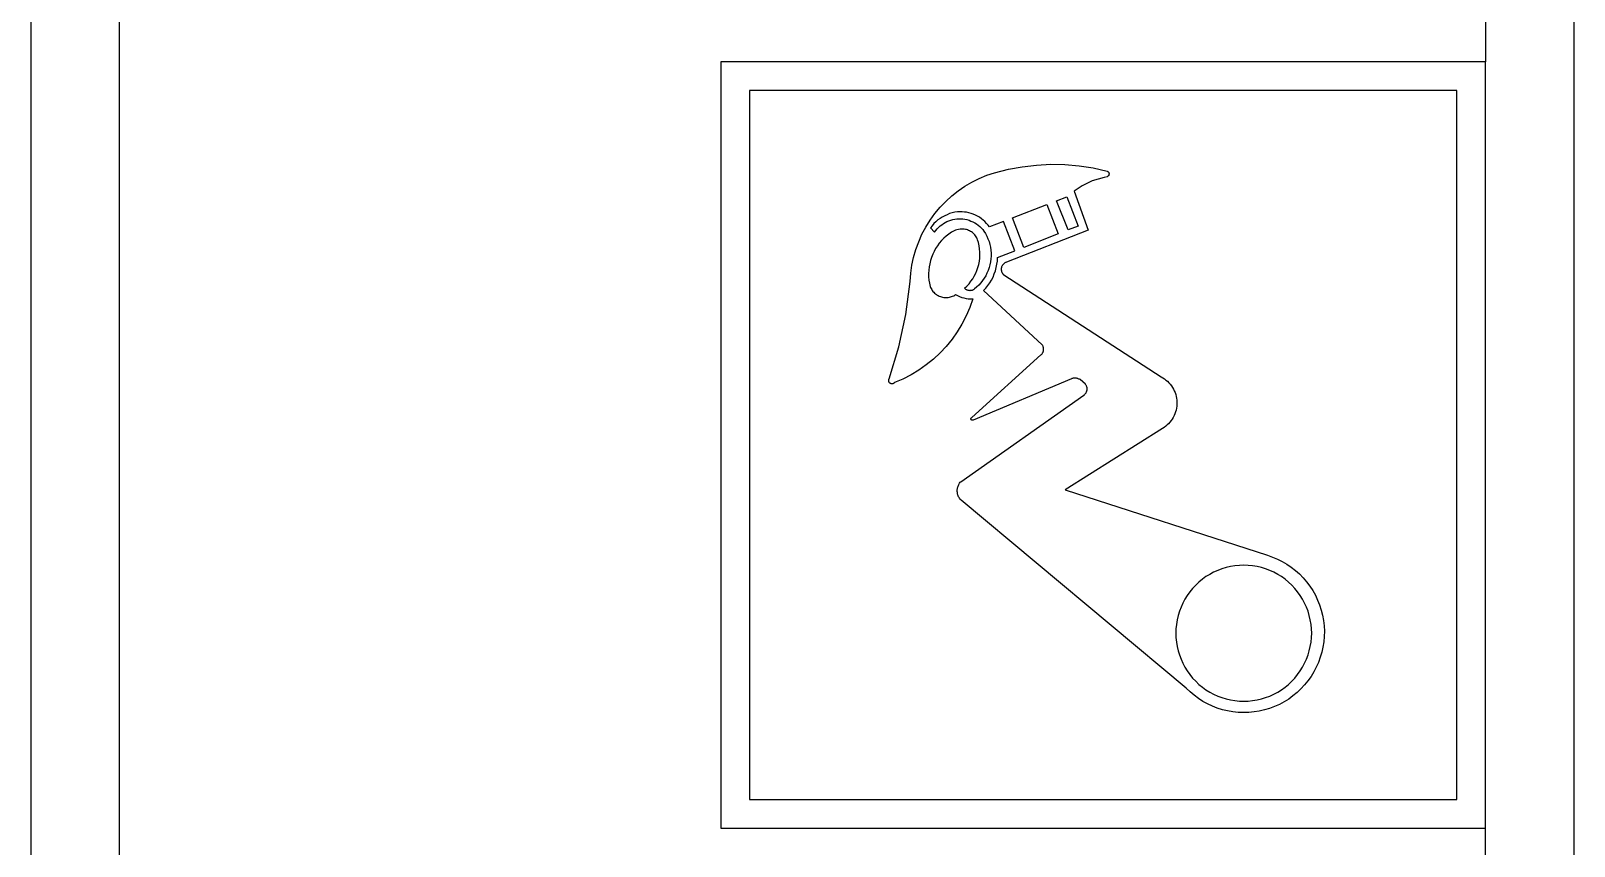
# Model space of a CAD drawing. Header units: millimetres. Extents: x 4195 to 11711, y -1512 to 5723.
# Drawn here: x 11096.344 to 11097.564, y -1511.67 to -1511.026 of the extents above; entities that cross this region are included whole.
import ezdxf

# ---------------------------------------------------------------- set-up
doc = ezdxf.new("R2010")
doc.units = ezdxf.units.MM

msp = doc.modelspace()

# ---------------------------------------------------------------- linework, layer by layer
for p, q in [((11096.3445, -1509.9595), (11096.3445, -1512.3995)), ((11096.4145, -1512.3295), (11096.4145, -1509.9595)), ((11097.4945, -1509.9595), (11097.4945, -1511.0508)), ((11097.5645, -1512.3995), (11097.5645, -1509.9595)), ((11097.4945, -1511.0508), (11096.8898, -1511.0508)), ((11096.8898, -1511.0508), (11096.8898, -1511.6563)), ((11097.4945, -1511.6563), (11097.4945, -1511.0508)), ((11096.9125, -1511.0736), (11096.9125, -1511.6336)), ((11097.4717, -1511.0736), (11096.9125, -1511.0736)), ((11097.4717, -1511.6336), (11097.4717, -1511.0736)), ((11097.0942, -1511.143), (11097.1001, -1511.1405)), ((11097.1001, -1511.1405), (11097.1062, -1511.1385)), ((11097.1062, -1511.1385), (11097.1172, -1511.1357)), ((11097.1172, -1511.1357), (11097.1282, -1511.1337)), ((11097.1282, -1511.1337), (11097.1394, -1511.1324)), ((11097.1394, -1511.1324), (11097.1507, -1511.1318)), ((11097.1507, -1511.1318), (11097.1619, -1511.1321)), ((11097.1619, -1511.1321), (11097.1731, -1511.133)), ((11097.1731, -1511.133), (11097.1843, -1511.1347)), ((11097.1843, -1511.1347), (11097.1952, -1511.1372)), ((11097.1952, -1511.1372), (11097.1954, -1511.1372)), ((11097.1954, -1511.1372), (11097.1955, -1511.1373)), ((11097.1955, -1511.1373), (11097.1957, -1511.1374)), ((11097.1957, -1511.1374), (11097.1958, -1511.1375)), ((11097.1958, -1511.1375), (11097.1959, -1511.1376)), ((11097.1959, -1511.1376), (11097.1961, -1511.1377)), ((11097.1961, -1511.1377), (11097.1962, -1511.1378)), ((11097.1962, -1511.1378), (11097.1963, -1511.1379)), ((11097.1963, -1511.1379), (11097.1964, -1511.138)), ((11097.1964, -1511.1407), (11097.1963, -1511.1409)), ((11097.1964, -1511.138), (11097.1964, -1511.1382)), ((11097.1964, -1511.1382), (11097.1965, -1511.1383)), ((11097.1965, -1511.1406), (11097.1964, -1511.1407)), ((11097.1965, -1511.1383), (11097.1966, -1511.1385)), ((11097.1966, -1511.1403), (11097.1965, -1511.1405)), ((11097.1965, -1511.1405), (11097.1965, -1511.1406)), ((11097.1966, -1511.1385), (11097.1967, -1511.1386)), ((11097.1967, -1511.1402), (11097.1966, -1511.1403)), ((11097.1967, -1511.1386), (11097.1967, -1511.1388)), ((11097.1967, -1511.1388), (11097.1967, -1511.1389)), ((11097.1967, -1511.1389), (11097.1968, -1511.1391)), ((11097.1968, -1511.1397), (11097.1967, -1511.1399)), ((11097.1967, -1511.1399), (11097.1967, -1511.14)), ((11097.1967, -1511.14), (11097.1967, -1511.1402)), ((11097.1968, -1511.1391), (11097.1968, -1511.1392)), ((11097.1968, -1511.1392), (11097.1968, -1511.1394)), ((11097.1968, -1511.1394), (11097.1968, -1511.1395)), ((11097.1968, -1511.1395), (11097.1968, -1511.1397)), ((11097.0725, -1511.1568), (11097.0775, -1511.1528)), ((11097.0775, -1511.1528), (11097.0828, -1511.1491)), ((11097.0828, -1511.1491), (11097.0884, -1511.1459)), ((11097.0884, -1511.1459), (11097.0942, -1511.143)), ((11097.1756, -1511.1487), (11097.1693, -1511.153)), ((11097.1835, -1511.1448), (11097.1756, -1511.1487)), ((11097.193, -1511.1423), (11097.1835, -1511.1448)), ((11097.1953, -1511.1416), (11097.193, -1511.1423)), ((11097.1954, -1511.1416), (11097.1953, -1511.1416)), ((11097.1956, -1511.1415), (11097.1954, -1511.1416)), ((11097.1957, -1511.1414), (11097.1956, -1511.1415)), ((11097.1958, -1511.1413), (11097.1957, -1511.1414)), ((11097.196, -1511.1412), (11097.1958, -1511.1413)), ((11097.1961, -1511.1411), (11097.196, -1511.1412)), ((11097.1962, -1511.141), (11097.1961, -1511.1411)), ((11097.1963, -1511.1409), (11097.1962, -1511.141)), ((11097.0632, -1511.1658), (11097.0677, -1511.1611)), ((11097.0677, -1511.1611), (11097.0725, -1511.1568)), ((11097.1206, -1511.1741), (11097.1477, -1511.1636)), ((11097.1477, -1511.1636), (11097.1566, -1511.1867)), ((11097.1553, -1511.1607), (11097.1634, -1511.1574)), ((11097.1644, -1511.1836), (11097.1553, -1511.1607)), ((11097.1634, -1511.1574), (11097.1724, -1511.1806)), ((11097.1693, -1511.153), (11097.1804, -1511.1839)), ((11097.0519, -1511.1814), (11097.0553, -1511.1759)), ((11097.0553, -1511.1759), (11097.0591, -1511.1707)), ((11097.0599, -1511.1772), (11097.0584, -1511.1787)), ((11097.0591, -1511.1707), (11097.0632, -1511.1658)), ((11097.0615, -1511.1758), (11097.0599, -1511.1772)), ((11097.0632, -1511.1746), (11097.0615, -1511.1758)), ((11097.065, -1511.1735), (11097.0632, -1511.1746)), ((11097.0669, -1511.1725), (11097.065, -1511.1735)), ((11097.0688, -1511.1716), (11097.0669, -1511.1725)), ((11097.0672, -1511.1778), (11097.0686, -1511.177)), ((11097.0686, -1511.177), (11097.0701, -1511.1764)), ((11097.0708, -1511.1708), (11097.0688, -1511.1716)), ((11097.0701, -1511.1764), (11097.0717, -1511.1759)), ((11097.0728, -1511.1702), (11097.0708, -1511.1708)), ((11097.0717, -1511.1759), (11097.0732, -1511.1754)), ((11097.0748, -1511.1697), (11097.0728, -1511.1702)), ((11097.0732, -1511.1754), (11097.0748, -1511.1751)), ((11097.0769, -1511.1694), (11097.0748, -1511.1697)), ((11097.0748, -1511.1751), (11097.0764, -1511.1749)), ((11097.0764, -1511.1749), (11097.078, -1511.1748)), ((11097.0788, -1511.1693), (11097.0769, -1511.1694)), ((11097.078, -1511.1748), (11097.0797, -1511.1748)), ((11097.0806, -1511.1693), (11097.0788, -1511.1693)), ((11097.0797, -1511.1748), (11097.0813, -1511.1749)), ((11097.0824, -1511.1695), (11097.0806, -1511.1693)), ((11097.0813, -1511.1749), (11097.0829, -1511.1752)), ((11097.0842, -1511.1697), (11097.0824, -1511.1695)), ((11097.0829, -1511.1752), (11097.0845, -1511.1755)), ((11097.086, -1511.1701), (11097.0842, -1511.1697)), ((11097.0845, -1511.1755), (11097.0861, -1511.176)), ((11097.0878, -1511.1706), (11097.086, -1511.1701)), ((11097.0861, -1511.176), (11097.0876, -1511.1766)), ((11097.0876, -1511.1766), (11097.0891, -1511.1772)), ((11097.0895, -1511.1712), (11097.0878, -1511.1706)), ((11097.0891, -1511.1772), (11097.0906, -1511.178)), ((11097.0912, -1511.172), (11097.0895, -1511.1712)), ((11097.0928, -1511.1728), (11097.0912, -1511.172)), ((11097.0944, -1511.1737), (11097.0928, -1511.1728)), ((11097.0959, -1511.1748), (11097.0944, -1511.1737)), ((11097.0974, -1511.1759), (11097.0959, -1511.1748)), ((11097.0987, -1511.1771), (11097.0974, -1511.1759)), ((11097.1, -1511.1785), (11097.0987, -1511.1771)), ((11097.1133, -1511.177), (11097.1023, -1511.1813)), ((11097.1223, -1511.2002), (11097.1133, -1511.177)), ((11097.1294, -1511.1975), (11097.1206, -1511.1741)), ((11097.0463, -1511.193), (11097.0489, -1511.1871)), ((11097.0489, -1511.1871), (11097.0519, -1511.1814)), ((11097.057, -1511.1803), (11097.0557, -1511.1819)), ((11097.0557, -1511.1819), (11097.0589, -1511.1853)), ((11097.0584, -1511.1787), (11097.057, -1511.1803)), ((11097.0589, -1511.1853), (11097.0599, -1511.184)), ((11097.0599, -1511.184), (11097.0609, -1511.1828)), ((11097.0609, -1511.1828), (11097.062, -1511.1816)), ((11097.062, -1511.1816), (11097.0632, -1511.1805)), ((11097.0632, -1511.1805), (11097.0645, -1511.1795)), ((11097.0645, -1511.1795), (11097.0658, -1511.1786)), ((11097.0658, -1511.1786), (11097.0672, -1511.1778)), ((11097.068, -1511.1885), (11097.0661, -1511.1902)), ((11097.0701, -1511.1869), (11097.068, -1511.1885)), ((11097.0722, -1511.1854), (11097.0701, -1511.1869)), ((11097.0732, -1511.1848), (11097.0722, -1511.1854)), ((11097.0743, -1511.1843), (11097.0732, -1511.1848)), ((11097.0755, -1511.1839), (11097.0743, -1511.1843)), ((11097.0766, -1511.1836), (11097.0755, -1511.1839)), ((11097.0778, -1511.1833), (11097.0766, -1511.1836)), ((11097.079, -1511.1831), (11097.0778, -1511.1833)), ((11097.0802, -1511.183), (11097.079, -1511.1831)), ((11097.0814, -1511.183), (11097.0802, -1511.183)), ((11097.0823, -1511.1831), (11097.0814, -1511.183)), ((11097.0832, -1511.1832), (11097.0823, -1511.1831)), ((11097.084, -1511.1834), (11097.0832, -1511.1832)), ((11097.0849, -1511.1837), (11097.084, -1511.1834)), ((11097.0857, -1511.184), (11097.0849, -1511.1837)), ((11097.0865, -1511.1843), (11097.0857, -1511.184)), ((11097.0873, -1511.1848), (11097.0865, -1511.1843)), ((11097.088, -1511.1852), (11097.0873, -1511.1848)), ((11097.0888, -1511.1857), (11097.088, -1511.1852)), ((11097.0894, -1511.1863), (11097.0888, -1511.1857)), ((11097.0901, -1511.1869), (11097.0894, -1511.1863)), ((11097.0907, -1511.1876), (11097.0901, -1511.1869)), ((11097.0906, -1511.178), (11097.092, -1511.1789)), ((11097.0912, -1511.1883), (11097.0907, -1511.1876)), ((11097.0917, -1511.189), (11097.0912, -1511.1883)), ((11097.0922, -1511.1898), (11097.0917, -1511.189)), ((11097.092, -1511.1789), (11097.0933, -1511.1798)), ((11097.0933, -1511.1798), (11097.0946, -1511.1809)), ((11097.0946, -1511.1809), (11097.0958, -1511.182)), ((11097.0958, -1511.182), (11097.0969, -1511.1832)), ((11097.0969, -1511.1832), (11097.0979, -1511.1845)), ((11097.0979, -1511.1845), (11097.0991, -1511.1865)), ((11097.0991, -1511.1865), (11097.1002, -1511.1885)), ((11097.1012, -1511.1799), (11097.1, -1511.1785)), ((11097.1002, -1511.1885), (11097.1011, -1511.1907)), ((11097.1023, -1511.1813), (11097.1012, -1511.1799)), ((11097.1804, -1511.1839), (11097.1156, -1511.2092)), ((11097.1566, -1511.1867), (11097.1294, -1511.1975)), ((11097.1724, -1511.1806), (11097.1644, -1511.1836)), ((11097.0423, -1511.2053), (11097.0441, -1511.1991)), ((11097.0441, -1511.1991), (11097.0463, -1511.193)), ((11097.0585, -1511.2006), (11097.0574, -1511.2029)), ((11097.0597, -1511.1983), (11097.0585, -1511.2006)), ((11097.0611, -1511.1961), (11097.0597, -1511.1983)), ((11097.0626, -1511.1941), (11097.0611, -1511.1961)), ((11097.0643, -1511.1921), (11097.0626, -1511.1941)), ((11097.0661, -1511.1902), (11097.0643, -1511.1921)), ((11097.0926, -1511.1905), (11097.0922, -1511.1898)), ((11097.0929, -1511.1914), (11097.0926, -1511.1905)), ((11097.0936, -1511.1937), (11097.0929, -1511.1914)), ((11097.0942, -1511.1961), (11097.0936, -1511.1937)), ((11097.0945, -1511.1986), (11097.0942, -1511.1961)), ((11097.0947, -1511.2011), (11097.0945, -1511.1986)), ((11097.0947, -1511.2035), (11097.0947, -1511.2011)), ((11097.1011, -1511.1907), (11097.1019, -1511.1928)), ((11097.1019, -1511.1928), (11097.1025, -1511.1951)), ((11097.1025, -1511.1951), (11097.103, -1511.1973)), ((11097.103, -1511.1973), (11097.1033, -1511.1996)), ((11097.1033, -1511.1996), (11097.1035, -1511.202)), ((11097.1086, -1511.2055), (11097.1223, -1511.2002)), ((11097.04, -1511.2179), (11097.0409, -1511.2116)), ((11097.0409, -1511.2116), (11097.0423, -1511.2053)), ((11097.0546, -1511.2129), (11097.0543, -1511.2154)), ((11097.055, -1511.2103), (11097.0546, -1511.2129)), ((11097.0556, -1511.2078), (11097.055, -1511.2103)), ((11097.0564, -1511.2053), (11097.0556, -1511.2078)), ((11097.0574, -1511.2029), (11097.0564, -1511.2053)), ((11097.0924, -1511.2156), (11097.0932, -1511.2133)), ((11097.0932, -1511.2133), (11097.0938, -1511.2109)), ((11097.0938, -1511.2109), (11097.0943, -1511.2084)), ((11097.0943, -1511.2084), (11097.0946, -1511.206)), ((11097.0946, -1511.206), (11097.0947, -1511.2035)), ((11097.102, -1511.2134), (11097.1012, -1511.2156)), ((11097.1026, -1511.2112), (11097.102, -1511.2134)), ((11097.103, -1511.2089), (11097.1026, -1511.2112)), ((11097.1033, -1511.2066), (11097.103, -1511.2089)), ((11097.1035, -1511.2043), (11097.1033, -1511.2066)), ((11097.1035, -1511.202), (11097.1035, -1511.2043)), ((11097.107, -1511.2159), (11097.1076, -1511.2134)), ((11097.1076, -1511.2134), (11097.1081, -1511.2108)), ((11097.1081, -1511.2108), (11097.1085, -1511.2082)), ((11097.1085, -1511.2082), (11097.1086, -1511.2055)), ((11097.1117, -1511.2135), (11097.1116, -1511.2139)), ((11097.1116, -1511.2139), (11097.1116, -1511.2143)), ((11097.1118, -1511.2132), (11097.1117, -1511.2135)), ((11097.1119, -1511.2128), (11097.1118, -1511.2132)), ((11097.112, -1511.2125), (11097.1119, -1511.2128)), ((11097.1122, -1511.2121), (11097.112, -1511.2125)), ((11097.1124, -1511.2118), (11097.1122, -1511.2121)), ((11097.1126, -1511.2114), (11097.1124, -1511.2118)), ((11097.1128, -1511.2111), (11097.1126, -1511.2114)), ((11097.113, -1511.2109), (11097.1128, -1511.2111)), ((11097.1133, -1511.2106), (11097.113, -1511.2109)), ((11097.1136, -1511.2103), (11097.1133, -1511.2106)), ((11097.1139, -1511.2101), (11097.1136, -1511.2103)), ((11097.1142, -1511.2099), (11097.1139, -1511.2101)), ((11097.1145, -1511.2097), (11097.1142, -1511.2099)), ((11097.1149, -1511.2095), (11097.1145, -1511.2097)), ((11097.1152, -1511.2093), (11097.1149, -1511.2095)), ((11097.1156, -1511.2092), (11097.1152, -1511.2093)), ((11097.0361, -1511.2504), (11097.0396, -1511.2244)), ((11097.0396, -1511.2244), (11097.04, -1511.2179)), ((11097.0543, -1511.2154), (11097.0542, -1511.218)), ((11097.0542, -1511.218), (11097.0542, -1511.2206)), ((11097.0542, -1511.2206), (11097.0544, -1511.2232)), ((11097.0544, -1511.2232), (11097.0548, -1511.2257)), ((11097.0548, -1511.2257), (11097.0554, -1511.2283)), ((11097.0844, -1511.228), (11097.0861, -1511.2262)), ((11097.0861, -1511.2262), (11097.0876, -1511.2242)), ((11097.0876, -1511.2242), (11097.089, -1511.2222)), ((11097.089, -1511.2222), (11097.0903, -1511.2201)), ((11097.0903, -1511.2201), (11097.0914, -1511.2179)), ((11097.0914, -1511.2179), (11097.0924, -1511.2156)), ((11097.0954, -1511.2255), (11097.0938, -1511.2272)), ((11097.0968, -1511.2237), (11097.0954, -1511.2255)), ((11097.0981, -1511.2218), (11097.0968, -1511.2237)), ((11097.0993, -1511.2198), (11097.0981, -1511.2218)), ((11097.1003, -1511.2177), (11097.0993, -1511.2198)), ((11097.1012, -1511.2156), (11097.1003, -1511.2177)), ((11097.101, -1511.2276), (11097.1025, -1511.2255)), ((11097.1025, -1511.2255), (11097.1039, -1511.2232)), ((11097.1039, -1511.2232), (11097.1051, -1511.2209)), ((11097.1051, -1511.2209), (11097.1061, -1511.2184)), ((11097.1061, -1511.2184), (11097.107, -1511.2159)), ((11097.1116, -1511.2143), (11097.1115, -1511.2147)), ((11097.1115, -1511.2147), (11097.1116, -1511.2151)), ((11097.1116, -1511.2151), (11097.1116, -1511.2154)), ((11097.1116, -1511.2154), (11097.1117, -1511.2158)), ((11097.1117, -1511.2158), (11097.1117, -1511.2162)), ((11097.1117, -1511.2162), (11097.1118, -1511.2166)), ((11097.1118, -1511.2166), (11097.112, -1511.2169)), ((11097.112, -1511.2169), (11097.1121, -1511.2173)), ((11097.1121, -1511.2173), (11097.1123, -1511.2176)), ((11097.1123, -1511.2176), (11097.1125, -1511.2179)), ((11097.1125, -1511.2179), (11097.1127, -1511.2182)), ((11097.1127, -1511.2182), (11097.113, -1511.2185)), ((11097.113, -1511.2185), (11097.1132, -1511.2188)), ((11097.1132, -1511.2188), (11097.1135, -1511.2191)), ((11097.1135, -1511.2191), (11097.2379, -1511.2996)), ((11097.0554, -1511.2283), (11097.0557, -1511.2291)), ((11097.0557, -1511.2291), (11097.0561, -1511.2299)), ((11097.0561, -1511.2299), (11097.0566, -1511.2307)), ((11097.0566, -1511.2307), (11097.0571, -1511.2314)), ((11097.0571, -1511.2314), (11097.0576, -1511.2322)), ((11097.0576, -1511.2322), (11097.0582, -1511.2328)), ((11097.0582, -1511.2328), (11097.0589, -1511.2335)), ((11097.0589, -1511.2335), (11097.0595, -1511.234)), ((11097.0595, -1511.234), (11097.0603, -1511.2346)), ((11097.0603, -1511.2346), (11097.061, -1511.2351)), ((11097.061, -1511.2351), (11097.0618, -1511.2355)), ((11097.0618, -1511.2355), (11097.0626, -1511.2359)), ((11097.0626, -1511.2359), (11097.0635, -1511.2362)), ((11097.0635, -1511.2362), (11097.0643, -1511.2365)), ((11097.0643, -1511.2365), (11097.0652, -1511.2367)), ((11097.0652, -1511.2367), (11097.0661, -1511.2369)), ((11097.0661, -1511.2369), (11097.067, -1511.237)), ((11097.067, -1511.237), (11097.0679, -1511.237)), ((11097.0679, -1511.237), (11097.0688, -1511.237)), ((11097.0688, -1511.237), (11097.0697, -1511.2369)), ((11097.0697, -1511.2369), (11097.0706, -1511.2368)), ((11097.0706, -1511.2368), (11097.0714, -1511.2366)), ((11097.0714, -1511.2366), (11097.0723, -1511.2363)), ((11097.0723, -1511.2363), (11097.0731, -1511.236)), ((11097.0731, -1511.236), (11097.074, -1511.2356)), ((11097.074, -1511.2356), (11097.0748, -1511.2352)), ((11097.0748, -1511.2352), (11097.0755, -1511.2347)), ((11097.0755, -1511.2347), (11097.0771, -1511.2355)), ((11097.0771, -1511.2355), (11097.0787, -1511.2362)), ((11097.0787, -1511.2362), (11097.0804, -1511.2369)), ((11097.0804, -1511.2369), (11097.0821, -1511.2373)), ((11097.0821, -1511.2373), (11097.0838, -1511.2377)), ((11097.0826, -1511.2297), (11097.0844, -1511.228)), ((11097.0829, -1511.23), (11097.0826, -1511.2297)), ((11097.0831, -1511.2302), (11097.0829, -1511.23)), ((11097.0834, -1511.2305), (11097.0831, -1511.2302)), ((11097.0837, -1511.2307), (11097.0834, -1511.2305)), ((11097.084, -1511.2309), (11097.0837, -1511.2307)), ((11097.0838, -1511.2377), (11097.0855, -1511.238)), ((11097.0843, -1511.231), (11097.084, -1511.2309)), ((11097.0846, -1511.2312), (11097.0843, -1511.231)), ((11097.085, -1511.2313), (11097.0846, -1511.2312)), ((11097.0853, -1511.2314), (11097.085, -1511.2313)), ((11097.0856, -1511.2315), (11097.0853, -1511.2314)), ((11097.0855, -1511.238), (11097.0873, -1511.2381)), ((11097.086, -1511.2316), (11097.0856, -1511.2315)), ((11097.0864, -1511.2316), (11097.086, -1511.2316)), ((11097.0867, -1511.2317), (11097.0864, -1511.2316)), ((11097.0871, -1511.2316), (11097.0867, -1511.2317)), ((11097.0891, -1511.2381), (11097.0867, -1511.2449)), ((11097.0874, -1511.2316), (11097.0871, -1511.2316)), ((11097.0873, -1511.2381), (11097.0891, -1511.2381)), ((11097.0878, -1511.2316), (11097.0874, -1511.2316)), ((11097.0881, -1511.2315), (11097.0878, -1511.2316)), ((11097.0885, -1511.2314), (11097.0881, -1511.2315)), ((11097.0888, -1511.2313), (11097.0885, -1511.2314)), ((11097.0892, -1511.2311), (11097.0888, -1511.2313)), ((11097.0895, -1511.231), (11097.0892, -1511.2311)), ((11097.0898, -1511.2308), (11097.0895, -1511.231)), ((11097.0901, -1511.2306), (11097.0898, -1511.2308)), ((11097.0904, -1511.2303), (11097.0901, -1511.2306)), ((11097.0921, -1511.2289), (11097.0904, -1511.2303)), ((11097.0938, -1511.2272), (11097.0921, -1511.2289)), ((11097.0976, -1511.2316), (11097.0994, -1511.2297)), ((11097.144, -1511.2744), (11097.0976, -1511.2316)), ((11097.0994, -1511.2297), (11097.101, -1511.2276)), ((11097.0306, -1511.276), (11097.0361, -1511.2504)), ((11097.0867, -1511.2449), (11097.0838, -1511.2516)), ((11097.0805, -1511.258), (11097.0768, -1511.2641)), ((11097.0838, -1511.2516), (11097.0805, -1511.258)), ((11097.0727, -1511.27), (11097.0681, -1511.2756)), ((11097.0768, -1511.2641), (11097.0727, -1511.27)), ((11097.1442, -1511.2747), (11097.144, -1511.2744)), ((11097.1444, -1511.2751), (11097.1442, -1511.2747)), ((11097.0231, -1511.3012), (11097.0306, -1511.276)), ((11097.0579, -1511.2857), (11097.0523, -1511.2903)), ((11097.0632, -1511.2808), (11097.0579, -1511.2857)), ((11097.0681, -1511.2756), (11097.0632, -1511.2808)), ((11097.0882, -1511.3319), (11097.143, -1511.2823)), ((11097.143, -1511.2823), (11097.1433, -1511.282)), ((11097.1433, -1511.282), (11097.1436, -1511.2817)), ((11097.1436, -1511.2817), (11097.1438, -1511.2814)), ((11097.1438, -1511.2814), (11097.1441, -1511.2811)), ((11097.1441, -1511.2811), (11097.1443, -1511.2808)), ((11097.1443, -1511.2808), (11097.1444, -1511.2804)), ((11097.1446, -1511.2754), (11097.1444, -1511.2751)), ((11097.1444, -1511.2804), (11097.1446, -1511.2801)), ((11097.1447, -1511.2758), (11097.1446, -1511.2754)), ((11097.1446, -1511.2801), (11097.1447, -1511.2797)), ((11097.1448, -1511.2762), (11097.1447, -1511.2758)), ((11097.1447, -1511.2797), (11097.1449, -1511.2793)), ((11097.1449, -1511.2765), (11097.1448, -1511.2762)), ((11097.145, -1511.2769), (11097.1449, -1511.2765)), ((11097.1449, -1511.2789), (11097.145, -1511.2785)), ((11097.1449, -1511.2793), (11097.1449, -1511.2789)), ((11097.145, -1511.2773), (11097.145, -1511.2769)), ((11097.145, -1511.2777), (11097.145, -1511.2773)), ((11097.145, -1511.2781), (11097.145, -1511.2777)), ((11097.145, -1511.2785), (11097.145, -1511.2781)), ((11097.0403, -1511.2981), (11097.0339, -1511.3014)), ((11097.0464, -1511.2944), (11097.0403, -1511.2981)), ((11097.0523, -1511.2903), (11097.0464, -1511.2944)), ((11097.0226, -1511.3023), (11097.0227, -1511.3021)), ((11097.0226, -1511.3024), (11097.0226, -1511.3023)), ((11097.0226, -1511.3026), (11097.0226, -1511.3024)), ((11097.0226, -1511.3028), (11097.0226, -1511.3026)), ((11097.0226, -1511.303), (11097.0226, -1511.3028)), ((11097.0226, -1511.3031), (11097.0226, -1511.303)), ((11097.0227, -1511.3033), (11097.0226, -1511.3031)), ((11097.0227, -1511.3019), (11097.0228, -1511.3018)), ((11097.0227, -1511.3021), (11097.0227, -1511.3019)), ((11097.0227, -1511.3035), (11097.0227, -1511.3033)), ((11097.0228, -1511.3036), (11097.0227, -1511.3035)), ((11097.0228, -1511.3016), (11097.0229, -1511.3015)), ((11097.0228, -1511.3018), (11097.0228, -1511.3016)), ((11097.0229, -1511.3038), (11097.0228, -1511.3036)), ((11097.0229, -1511.3015), (11097.023, -1511.3013)), ((11097.0229, -1511.3039), (11097.0229, -1511.3038)), ((11097.023, -1511.3041), (11097.0229, -1511.3039)), ((11097.023, -1511.3013), (11097.0231, -1511.3012)), ((11097.0231, -1511.3042), (11097.023, -1511.3041)), ((11097.0232, -1511.3043), (11097.0231, -1511.3042)), ((11097.0233, -1511.3045), (11097.0232, -1511.3043)), ((11097.0235, -1511.3046), (11097.0233, -1511.3045)), ((11097.0236, -1511.3047), (11097.0235, -1511.3046)), ((11097.0237, -1511.3048), (11097.0236, -1511.3047)), ((11097.0239, -1511.3049), (11097.0237, -1511.3048)), ((11097.024, -1511.305), (11097.0239, -1511.3049)), ((11097.0242, -1511.305), (11097.024, -1511.305)), ((11097.0243, -1511.3051), (11097.0242, -1511.305)), ((11097.0245, -1511.3052), (11097.0243, -1511.3051)), ((11097.0247, -1511.3052), (11097.0245, -1511.3052)), ((11097.0248, -1511.3052), (11097.0247, -1511.3052)), ((11097.025, -1511.3052), (11097.0248, -1511.3052)), ((11097.0252, -1511.3052), (11097.025, -1511.3052)), ((11097.0254, -1511.3052), (11097.0252, -1511.3052)), ((11097.0255, -1511.3052), (11097.0254, -1511.3052)), ((11097.0257, -1511.3052), (11097.0255, -1511.3052)), ((11097.0259, -1511.3052), (11097.0257, -1511.3052)), ((11097.026, -1511.3051), (11097.0259, -1511.3052)), ((11097.0262, -1511.305), (11097.026, -1511.3051)), ((11097.0263, -1511.305), (11097.0262, -1511.305)), ((11097.0265, -1511.3049), (11097.0263, -1511.305)), ((11097.0266, -1511.3048), (11097.0265, -1511.3049)), ((11097.0268, -1511.3047), (11097.0266, -1511.3048)), ((11097.0269, -1511.3046), (11097.0268, -1511.3047)), ((11097.027, -1511.3045), (11097.0269, -1511.3046)), ((11097.0271, -1511.3043), (11097.027, -1511.3045)), ((11097.0272, -1511.3042), (11097.0271, -1511.3043)), ((11097.0339, -1511.3014), (11097.0272, -1511.3042)), ((11097.167, -1511.3013), (11097.0893, -1511.3338)), ((11097.1675, -1511.3011), (11097.167, -1511.3013)), ((11097.1679, -1511.3009), (11097.1675, -1511.3011)), ((11097.1685, -1511.3008), (11097.1679, -1511.3009)), ((11097.169, -1511.3007), (11097.1685, -1511.3008)), ((11097.1695, -1511.3007), (11097.169, -1511.3007)), ((11097.17, -1511.3007), (11097.1695, -1511.3007)), ((11097.1705, -1511.3007), (11097.17, -1511.3007)), ((11097.171, -1511.3008), (11097.1705, -1511.3007)), ((11097.1715, -1511.3009), (11097.171, -1511.3008)), ((11097.172, -1511.301), (11097.1715, -1511.3009)), ((11097.1725, -1511.3012), (11097.172, -1511.301)), ((11097.173, -1511.3014), (11097.1725, -1511.3012)), ((11097.1735, -1511.3016), (11097.173, -1511.3014)), ((11097.1739, -1511.3019), (11097.1735, -1511.3016)), ((11097.1781, -1511.3055), (11097.1739, -1511.3019)), ((11097.1783, -1511.3058), (11097.1781, -1511.3055)), ((11097.1785, -1511.3061), (11097.1783, -1511.3058)), ((11097.1787, -1511.3064), (11097.1785, -1511.3061)), ((11097.1789, -1511.3068), (11097.1787, -1511.3064)), ((11097.1791, -1511.3071), (11097.1789, -1511.3068)), ((11097.179, -1511.3116), (11097.1791, -1511.3113)), ((11097.1792, -1511.3075), (11097.1791, -1511.3071)), ((11097.1791, -1511.3113), (11097.1793, -1511.3109)), ((11097.1793, -1511.3079), (11097.1792, -1511.3075)), ((11097.1794, -1511.3082), (11097.1793, -1511.3079)), ((11097.1793, -1511.3105), (11097.1794, -1511.3101)), ((11097.1793, -1511.3109), (11097.1793, -1511.3105)), ((11097.1794, -1511.3086), (11097.1794, -1511.3082)), ((11097.1795, -1511.309), (11097.1794, -1511.3086)), ((11097.1794, -1511.3101), (11097.1795, -1511.3098)), ((11097.1795, -1511.3094), (11097.1795, -1511.309)), ((11097.1795, -1511.3098), (11097.1795, -1511.3094)), ((11097.2379, -1511.2996), (11097.2393, -1511.3004)), ((11097.2393, -1511.3004), (11097.2406, -1511.3012)), ((11097.2406, -1511.3012), (11097.2418, -1511.3022)), ((11097.2418, -1511.3022), (11097.243, -1511.3032)), ((11097.243, -1511.3032), (11097.2441, -1511.3043)), ((11097.2441, -1511.3043), (11097.2451, -1511.3054)), ((11097.2451, -1511.3054), (11097.2461, -1511.3067)), ((11097.2461, -1511.3067), (11097.2469, -1511.308)), ((11097.2469, -1511.308), (11097.2477, -1511.3093)), ((11097.2477, -1511.3093), (11097.2484, -1511.3107)), ((11097.2484, -1511.3107), (11097.249, -1511.3121)), ((11097.0796, -1511.3825), (11097.1768, -1511.3142)), ((11097.1768, -1511.3142), (11097.1771, -1511.314)), ((11097.1771, -1511.314), (11097.1774, -1511.3138)), ((11097.1774, -1511.3138), (11097.1777, -1511.3135)), ((11097.1777, -1511.3135), (11097.178, -1511.3132)), ((11097.178, -1511.3132), (11097.1782, -1511.3129)), ((11097.1782, -1511.3129), (11097.1784, -1511.3126)), ((11097.1784, -1511.3126), (11097.1786, -1511.3123)), ((11097.1786, -1511.3123), (11097.1788, -1511.312)), ((11097.1788, -1511.312), (11097.179, -1511.3116)), ((11097.249, -1511.3121), (11097.2495, -1511.3136)), ((11097.2495, -1511.3136), (11097.2499, -1511.3151)), ((11097.2499, -1511.3151), (11097.2502, -1511.3166)), ((11097.2503, -1511.3228), (11097.2501, -1511.3244)), ((11097.2502, -1511.3166), (11097.2503, -1511.3182)), ((11097.2503, -1511.3182), (11097.2504, -1511.3197)), ((11097.2504, -1511.3213), (11097.2503, -1511.3228)), ((11097.2504, -1511.3197), (11097.2504, -1511.3213)), ((11097.0876, -1511.3326), (11097.0877, -1511.3325)), ((11097.0876, -1511.3327), (11097.0876, -1511.3326)), ((11097.0876, -1511.3328), (11097.0876, -1511.3327)), ((11097.0876, -1511.3327), (11097.0876, -1511.3327)), ((11097.0876, -1511.3329), (11097.0876, -1511.3328)), ((11097.0876, -1511.333), (11097.0876, -1511.3329)), ((11097.0876, -1511.333), (11097.0876, -1511.333)), ((11097.0876, -1511.3331), (11097.0876, -1511.333)), ((11097.0877, -1511.3332), (11097.0876, -1511.3331)), ((11097.0877, -1511.3324), (11097.0878, -1511.3323)), ((11097.0877, -1511.3325), (11097.0877, -1511.3324)), ((11097.0877, -1511.3325), (11097.0877, -1511.3325)), ((11097.0877, -1511.3332), (11097.0877, -1511.3332)), ((11097.0877, -1511.3333), (11097.0877, -1511.3332)), ((11097.0877, -1511.3334), (11097.0877, -1511.3333)), ((11097.0878, -1511.3334), (11097.0877, -1511.3334)), ((11097.0878, -1511.3322), (11097.0879, -1511.3322)), ((11097.0878, -1511.3323), (11097.0878, -1511.3322)), ((11097.0878, -1511.3323), (11097.0878, -1511.3323)), ((11097.0878, -1511.3335), (11097.0878, -1511.3334)), ((11097.0878, -1511.3336), (11097.0878, -1511.3335)), ((11097.0879, -1511.3336), (11097.0878, -1511.3336)), ((11097.0879, -1511.3322), (11097.0879, -1511.3321)), ((11097.0879, -1511.3321), (11097.088, -1511.3321)), ((11097.0879, -1511.3337), (11097.0879, -1511.3336)), ((11097.088, -1511.3337), (11097.0879, -1511.3337)), ((11097.088, -1511.332), (11097.0881, -1511.332)), ((11097.088, -1511.3321), (11097.088, -1511.332)), ((11097.0881, -1511.3338), (11097.088, -1511.3337)), ((11097.0881, -1511.332), (11097.0882, -1511.3319)), ((11097.0881, -1511.3338), (11097.0881, -1511.3338)), ((11097.0882, -1511.3338), (11097.0881, -1511.3338)), ((11097.0882, -1511.3339), (11097.0882, -1511.3338)), ((11097.0883, -1511.3339), (11097.0882, -1511.3339)), ((11097.0884, -1511.3339), (11097.0883, -1511.3339)), ((11097.0885, -1511.334), (11097.0884, -1511.3339)), ((11097.0884, -1511.3339), (11097.0884, -1511.3339)), ((11097.0886, -1511.334), (11097.0885, -1511.334)), ((11097.0887, -1511.334), (11097.0886, -1511.334)), ((11097.0887, -1511.334), (11097.0887, -1511.334)), ((11097.0888, -1511.334), (11097.0887, -1511.334)), ((11097.0889, -1511.334), (11097.0888, -1511.334)), ((11097.089, -1511.334), (11097.0889, -1511.334)), ((11097.0891, -1511.3339), (11097.089, -1511.3339)), ((11097.089, -1511.3339), (11097.089, -1511.334)), ((11097.0892, -1511.3339), (11097.0891, -1511.3339)), ((11097.0893, -1511.3338), (11097.0892, -1511.3339)), ((11097.0892, -1511.3339), (11097.0892, -1511.3339)), ((11097.2449, -1511.3355), (11097.2439, -1511.3367)), ((11097.2459, -1511.3343), (11097.2449, -1511.3355)), ((11097.2467, -1511.333), (11097.2459, -1511.3343)), ((11097.2475, -1511.3317), (11097.2467, -1511.333)), ((11097.2482, -1511.3303), (11097.2475, -1511.3317)), ((11097.2489, -1511.3289), (11097.2482, -1511.3303)), ((11097.2494, -1511.3274), (11097.2489, -1511.3289)), ((11097.2498, -1511.3259), (11097.2494, -1511.3274)), ((11097.2501, -1511.3244), (11097.2498, -1511.3259)), ((11097.239, -1511.3405), (11097.162, -1511.3889)), ((11097.2403, -1511.3397), (11097.239, -1511.3405)), ((11097.2416, -1511.3387), (11097.2403, -1511.3397)), ((11097.2427, -1511.3377), (11097.2416, -1511.3387)), ((11097.2439, -1511.3367), (11097.2427, -1511.3377)), ((11097.0777, -1511.3854), (11097.078, -1511.3848)), ((11097.078, -1511.3848), (11097.0783, -1511.3842)), ((11097.0783, -1511.3842), (11097.0787, -1511.3836)), ((11097.0787, -1511.3836), (11097.0792, -1511.383)), ((11097.0792, -1511.383), (11097.0796, -1511.3825)), ((11097.0768, -1511.3888), (11097.0769, -1511.3881)), ((11097.0768, -1511.3896), (11097.0768, -1511.3888)), ((11097.0768, -1511.3903), (11097.0768, -1511.3896)), ((11097.0769, -1511.391), (11097.0768, -1511.3903)), ((11097.0769, -1511.3881), (11097.077, -1511.3874)), ((11097.077, -1511.3917), (11097.0769, -1511.391)), ((11097.077, -1511.3874), (11097.0772, -1511.3868)), ((11097.0771, -1511.3924), (11097.077, -1511.3917)), ((11097.0773, -1511.393), (11097.0771, -1511.3924)), ((11097.0772, -1511.3868), (11097.0774, -1511.3861)), ((11097.0776, -1511.3937), (11097.0773, -1511.393)), ((11097.0774, -1511.3861), (11097.0777, -1511.3854)), ((11097.0779, -1511.3944), (11097.0776, -1511.3937)), ((11097.0782, -1511.395), (11097.0779, -1511.3944)), ((11097.0786, -1511.3956), (11097.0782, -1511.395)), ((11097.079, -1511.3962), (11097.0786, -1511.3956)), ((11097.0794, -1511.3967), (11097.079, -1511.3962)), ((11097.0799, -1511.3972), (11097.0794, -1511.3967)), ((11097.162, -1511.3889), (11097.3221, -1511.4406)), ((11097.2578, -1511.5456), (11097.0799, -1511.3972)), ((11097.3221, -1511.4406), (11097.3261, -1511.442)), ((11097.3261, -1511.442), (11097.33, -1511.4436)), ((11097.33, -1511.4436), (11097.3337, -1511.4455)), ((11097.3337, -1511.4455), (11097.3374, -1511.4476)), ((11097.2734, -1511.4575), (11097.2706, -1511.4596)), ((11097.2764, -1511.4557), (11097.2734, -1511.4575)), ((11097.2795, -1511.454), (11097.2764, -1511.4557)), ((11097.2827, -1511.4526), (11097.2795, -1511.454)), ((11097.286, -1511.4513), (11097.2827, -1511.4526)), ((11097.2894, -1511.4503), (11097.286, -1511.4513)), ((11097.2928, -1511.4495), (11097.2894, -1511.4503)), ((11097.2963, -1511.449), (11097.2928, -1511.4495)), ((11097.2998, -1511.4486), (11097.2963, -1511.449)), ((11097.3033, -1511.4485), (11097.2998, -1511.4486)), ((11097.3068, -1511.4486), (11097.3033, -1511.4485)), ((11097.3103, -1511.449), (11097.3068, -1511.4486)), ((11097.3138, -1511.4495), (11097.3103, -1511.449)), ((11097.3172, -1511.4503), (11097.3138, -1511.4495)), ((11097.3205, -1511.4513), (11097.3172, -1511.4503)), ((11097.3238, -1511.4526), (11097.3205, -1511.4513)), ((11097.327, -1511.454), (11097.3238, -1511.4526)), ((11097.3301, -1511.4557), (11097.327, -1511.454)), ((11097.3331, -1511.4575), (11097.3301, -1511.4557)), ((11097.336, -1511.4596), (11097.3331, -1511.4575)), ((11097.3374, -1511.4476), (11097.3408, -1511.45)), ((11097.3408, -1511.45), (11097.3442, -1511.4526)), ((11097.3442, -1511.4526), (11097.3473, -1511.4554)), ((11097.3473, -1511.4554), (11097.3502, -1511.4584)), ((11097.2607, -1511.4695), (11097.2586, -1511.4724)), ((11097.2629, -1511.4668), (11097.2607, -1511.4695)), ((11097.2653, -1511.4642), (11097.2629, -1511.4668)), ((11097.2679, -1511.4618), (11097.2653, -1511.4642)), ((11097.2706, -1511.4596), (11097.2679, -1511.4618)), ((11097.3387, -1511.4618), (11097.336, -1511.4596)), ((11097.3412, -1511.4642), (11097.3387, -1511.4618)), ((11097.3436, -1511.4668), (11097.3412, -1511.4642)), ((11097.3459, -1511.4695), (11097.3436, -1511.4668)), ((11097.3479, -1511.4724), (11097.3459, -1511.4695)), ((11097.3502, -1511.4584), (11097.353, -1511.4616)), ((11097.353, -1511.4616), (11097.3555, -1511.465)), ((11097.3555, -1511.465), (11097.3578, -1511.4685)), ((11097.3578, -1511.4685), (11097.3599, -1511.4722)), ((11097.2537, -1511.4816), (11097.2524, -1511.4849)), ((11097.2551, -1511.4784), (11097.2537, -1511.4816)), ((11097.2568, -1511.4753), (11097.2551, -1511.4784)), ((11097.2586, -1511.4724), (11097.2568, -1511.4753)), ((11097.3498, -1511.4753), (11097.3479, -1511.4724)), ((11097.3514, -1511.4784), (11097.3498, -1511.4753)), ((11097.3529, -1511.4816), (11097.3514, -1511.4784)), ((11097.3541, -1511.4849), (11097.3529, -1511.4816)), ((11097.3599, -1511.4722), (11097.3617, -1511.476)), ((11097.3617, -1511.476), (11097.3632, -1511.4799)), ((11097.3632, -1511.4799), (11097.3645, -1511.4839)), ((11097.2506, -1511.4917), (11097.25, -1511.4952)), ((11097.2514, -1511.4883), (11097.2506, -1511.4917)), ((11097.2524, -1511.4849), (11097.2514, -1511.4883)), ((11097.3551, -1511.4883), (11097.3541, -1511.4849)), ((11097.3559, -1511.4917), (11097.3551, -1511.4883)), ((11097.3565, -1511.4952), (11097.3559, -1511.4917)), ((11097.3645, -1511.4839), (11097.3655, -1511.488)), ((11097.3655, -1511.488), (11097.3663, -1511.4921)), ((11097.3663, -1511.4921), (11097.3668, -1511.4963)), ((11097.2497, -1511.4987), (11097.2496, -1511.5022)), ((11097.2496, -1511.5022), (11097.2497, -1511.5057)), ((11097.25, -1511.4952), (11097.2497, -1511.4987)), ((11097.2497, -1511.5057), (11097.25, -1511.5092)), ((11097.3569, -1511.4987), (11097.3565, -1511.4952)), ((11097.3565, -1511.5092), (11097.3569, -1511.5057)), ((11097.357, -1511.5022), (11097.3569, -1511.4987)), ((11097.3569, -1511.5057), (11097.357, -1511.5022)), ((11097.3669, -1511.5047), (11097.3665, -1511.5089)), ((11097.3668, -1511.4963), (11097.367, -1511.5005)), ((11097.367, -1511.5005), (11097.3669, -1511.5047)), ((11097.25, -1511.5092), (11097.2506, -1511.5127)), ((11097.2506, -1511.5127), (11097.2514, -1511.5161)), ((11097.2514, -1511.5161), (11097.2524, -1511.5194)), ((11097.3541, -1511.5194), (11097.3551, -1511.5161)), ((11097.3551, -1511.5161), (11097.3559, -1511.5127)), ((11097.3559, -1511.5127), (11097.3565, -1511.5092)), ((11097.365, -1511.5172), (11097.3638, -1511.5212)), ((11097.3659, -1511.5131), (11097.365, -1511.5172)), ((11097.3665, -1511.5089), (11097.3659, -1511.5131)), ((11097.2524, -1511.5194), (11097.2537, -1511.5227)), ((11097.2537, -1511.5227), (11097.2551, -1511.5259)), ((11097.2551, -1511.5259), (11097.2568, -1511.529)), ((11097.2568, -1511.529), (11097.2586, -1511.532)), ((11097.3479, -1511.532), (11097.3498, -1511.529)), ((11097.3498, -1511.529), (11097.3514, -1511.5259)), ((11097.3514, -1511.5259), (11097.3529, -1511.5227)), ((11097.3529, -1511.5227), (11097.3541, -1511.5194)), ((11097.3606, -1511.529), (11097.3587, -1511.5328)), ((11097.3623, -1511.5252), (11097.3606, -1511.529)), ((11097.3638, -1511.5212), (11097.3623, -1511.5252)), ((11097.2586, -1511.532), (11097.2607, -1511.5349)), ((11097.2607, -1511.5349), (11097.2629, -1511.5376)), ((11097.2629, -1511.5376), (11097.2653, -1511.5402)), ((11097.2653, -1511.5402), (11097.2679, -1511.5426)), ((11097.2679, -1511.5426), (11097.2706, -1511.5448)), ((11097.336, -1511.5448), (11097.3387, -1511.5426)), ((11097.3387, -1511.5426), (11097.3412, -1511.5402)), ((11097.3412, -1511.5402), (11097.3436, -1511.5376)), ((11097.3436, -1511.5376), (11097.3459, -1511.5349)), ((11097.3459, -1511.5349), (11097.3479, -1511.532)), ((11097.3514, -1511.543), (11097.3485, -1511.5461)), ((11097.354, -1511.5398), (11097.3514, -1511.543)), ((11097.3565, -1511.5363), (11097.354, -1511.5398)), ((11097.3587, -1511.5328), (11097.3565, -1511.5363)), ((11097.2608, -1511.5485), (11097.2578, -1511.5456)), ((11097.264, -1511.5512), (11097.2608, -1511.5485)), ((11097.2674, -1511.5537), (11097.264, -1511.5512)), ((11097.271, -1511.556), (11097.2674, -1511.5537)), ((11097.2706, -1511.5448), (11097.2734, -1511.5468)), ((11097.2734, -1511.5468), (11097.2764, -1511.5487)), ((11097.2764, -1511.5487), (11097.2795, -1511.5503)), ((11097.2795, -1511.5503), (11097.2827, -1511.5518)), ((11097.2827, -1511.5518), (11097.286, -1511.553)), ((11097.286, -1511.553), (11097.2894, -1511.5541)), ((11097.2894, -1511.5541), (11097.2928, -1511.5549)), ((11097.2928, -1511.5549), (11097.2963, -1511.5554)), ((11097.2963, -1511.5554), (11097.2998, -1511.5558)), ((11097.3068, -1511.5558), (11097.3103, -1511.5554)), ((11097.3103, -1511.5554), (11097.3138, -1511.5549)), ((11097.3138, -1511.5549), (11097.3172, -1511.5541)), ((11097.3172, -1511.5541), (11097.3205, -1511.553)), ((11097.3205, -1511.553), (11097.3238, -1511.5518)), ((11097.3238, -1511.5518), (11097.327, -1511.5503)), ((11097.327, -1511.5503), (11097.3301, -1511.5487)), ((11097.3301, -1511.5487), (11097.3331, -1511.5468)), ((11097.3331, -1511.5468), (11097.336, -1511.5448)), ((11097.3388, -1511.5542), (11097.3352, -1511.5564)), ((11097.3422, -1511.5517), (11097.3388, -1511.5542)), ((11097.3455, -1511.549), (11097.3422, -1511.5517)), ((11097.3485, -1511.5461), (11097.3455, -1511.549)), ((11097.2746, -1511.558), (11097.271, -1511.556)), ((11097.2785, -1511.5598), (11097.2746, -1511.558)), ((11097.2824, -1511.5613), (11097.2785, -1511.5598)), ((11097.2864, -1511.5626), (11097.2824, -1511.5613)), ((11097.2905, -1511.5636), (11097.2864, -1511.5626)), ((11097.2946, -1511.5643), (11097.2905, -1511.5636)), ((11097.2988, -1511.5647), (11097.2946, -1511.5643)), ((11097.303, -1511.5649), (11097.2988, -1511.5647)), ((11097.2998, -1511.5558), (11097.3033, -1511.5559)), ((11097.3072, -1511.5648), (11097.303, -1511.5649)), ((11097.3033, -1511.5559), (11097.3068, -1511.5558)), ((11097.3114, -1511.5644), (11097.3072, -1511.5648)), ((11097.3156, -1511.5637), (11097.3114, -1511.5644)), ((11097.3197, -1511.5628), (11097.3156, -1511.5637)), ((11097.3237, -1511.5616), (11097.3197, -1511.5628)), ((11097.3277, -1511.5601), (11097.3237, -1511.5616)), ((11097.3315, -1511.5584), (11097.3277, -1511.5601)), ((11097.3352, -1511.5564), (11097.3315, -1511.5584)), ((11096.9125, -1511.6336), (11097.4717, -1511.6336)), ((11096.8898, -1511.6563), (11097.4945, -1511.6563)), ((11097.4945, -1511.6841), (11097.4945, -1511.6563))]:
    msp.add_line(p, q)

doc.saveas('drawing.dxf')
